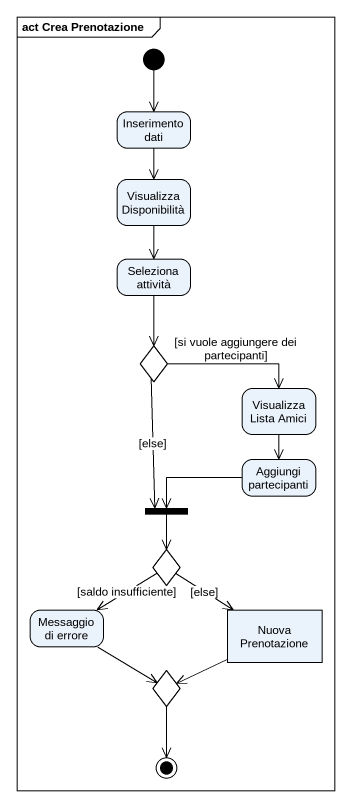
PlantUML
@startuml
mainframe act Crea Prenotazione
hide empty description
state "Inserimento dati" as Inserimento_dati
state "Visualizza Disponibilità" as Visualizza_Disponibilità
state "Seleziona attività" as Seleziona_attività
state choice1 <<choice>>
state "Visualizza Lista Amici" as Visualizza_Lista_Amici
state "Aggiungi partecipanti" as Aggiungi_partecipanti
state fork1 <<join>>
state choice2 <<choice>>
state "Messaggio di errore" as Messaggio_di_errore
state "Nuova Prenotazione" as Nuova_Prenotazione <<object>>
state choice3 <<choice>>
[*] --> Inserimento_dati
Inserimento_dati --> Visualizza_Disponibilità
Visualizza_Disponibilità --> Seleziona_attività
Seleziona_attività --> choice1
choice1 -right-> Visualizza_Lista_Amici : [si vuole aggiungere dei partecipanti]
choice1 --> fork1 : [else]
Visualizza_Lista_Amici --> Aggiungi_partecipanti
Aggiungi_partecipanti -left-> fork1
fork1 --> choice2
choice2 --> Messaggio_di_errore : [saldo insufficiente]
choice2 --> Nuova_Prenotazione : [else]
Messaggio_di_errore --> choice3
Nuova_Prenotazione -left-> choice3
choice3 --> [*]
@enduml
